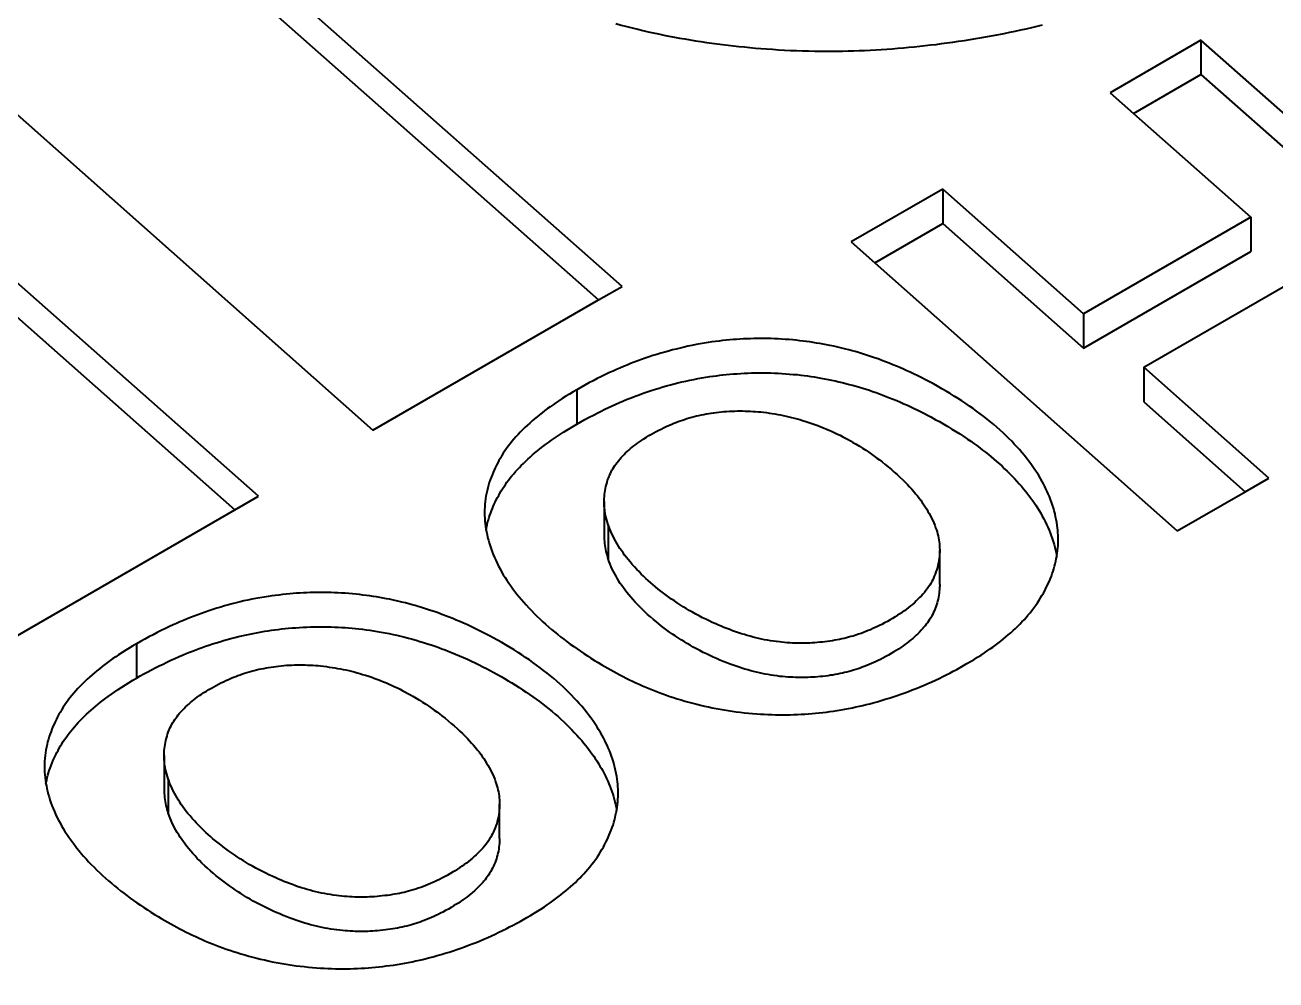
# Model space of a CAD drawing. Header units: millimetres. Extents: x 15 to 292, y 5 to 205.
# Drawn here: x 216.88 to 228.77, y 78.86 to 87.94 of the extents above; entities that cross this region are included whole.
import ezdxf

# ---------------------------------------------------------------- set-up
doc = ezdxf.new("R2010")
doc.units = ezdxf.units.MM
doc.layers.add('Geometries', color=7, linetype='Continuous')

msp = doc.modelspace()

# ---------------------------------------------------------------- linework, layer by layer
at = {"layer": 'Geometries', "linetype": 'Continuous', "lineweight": 40}
for p, q in [((222.554, 85.455), (214.099, 92.933)), ((214.099, 92.606), (222.33, 85.326)), ((211.969, 91.376), (220.185, 84.087)), ((219.096, 83.458), (210.641, 90.936)), ((210.641, 90.61), (218.873, 83.329)), ((228.056, 87.796), (227.192, 87.297)), ((231.161, 85.05), (228.056, 87.796)), ((228.056, 87.796), (228.056, 87.469)), ((227.416, 87.099), (228.056, 87.469)), ((228.056, 87.469), (230.937, 84.922)), ((227.192, 87.297), (227.416, 87.099)), ((227.416, 87.099), (228.53, 86.112)), ((225.602, 86.379), (224.732, 85.877)), ((226.939, 85.193), (225.602, 86.379)), ((225.602, 86.379), (225.602, 86.052)), ((228.53, 86.112), (226.939, 85.193)), ((228.53, 86.112), (228.53, 85.785)), ((224.955, 85.679), (225.602, 86.052)), ((225.602, 86.052), (226.939, 84.867)), ((224.732, 85.877), (224.955, 85.679)), ((226.939, 84.867), (228.53, 85.785)), ((224.955, 85.679), (227.831, 83.128)), ((227.512, 84.685), (229.102, 85.603)), ((222.33, 85.326), (222.554, 85.455)), ((220.185, 84.087), (222.33, 85.326)), ((226.939, 85.193), (226.939, 84.867)), ((227.512, 84.685), (227.512, 84.358)), ((228.7, 83.63), (227.512, 84.685)), ((222.122, 84.471), (222.122, 84.145)), ((227.512, 84.358), (228.477, 83.501)), ((228.477, 83.501), (228.7, 83.63)), ((227.831, 83.128), (228.477, 83.501)), ((218.873, 83.329), (219.096, 83.458)), ((222.383, 83.407), (222.383, 83.08)), ((211.481, 79.062), (218.873, 83.329)), ((222.422, 83.186), (222.422, 82.859)), ((225.573, 82.618), (225.573, 82.944)), ((217.938, 82.056), (217.938, 81.729)), ((218.199, 80.992), (218.199, 80.665)), ((218.238, 80.77), (218.238, 80.444)), ((221.389, 80.202), (221.389, 80.529))]:
    msp.add_line(p, q, dxfattribs=at)
at = {"layer": 'Geometries', "linetype": 'Continuous', "lineweight": 40, "flags": 128}
for points in [[(222.493, 87.954), (222.545, 87.94), (222.597, 87.926), (222.649, 87.913), (222.702, 87.9), (222.751, 87.888), (222.8, 87.877), (222.85, 87.866), (222.899, 87.856), (222.949, 87.846), (222.999, 87.836), (223.05, 87.826), (223.1, 87.817), (223.151, 87.808), (223.201, 87.8), (223.252, 87.792), (223.303, 87.784), (223.355, 87.776), (223.406, 87.769), (223.457, 87.762), (223.509, 87.755), (223.561, 87.749), (223.612, 87.743), (223.664, 87.737), (223.716, 87.732), (223.768, 87.727), (223.821, 87.722), (223.873, 87.718), (223.926, 87.714), (223.983, 87.71), (224.04, 87.706), (224.097, 87.703), (224.154, 87.7), (224.211, 87.698), (224.269, 87.696), (224.326, 87.694), (224.384, 87.693), (224.436, 87.693), (224.489, 87.692), (224.542, 87.692), (224.595, 87.693), (224.648, 87.693), (224.701, 87.694), (224.753, 87.696), (224.806, 87.698), (224.859, 87.7), (224.912, 87.702), (224.964, 87.705), (225.017, 87.708), (225.069, 87.712), (225.122, 87.715), (225.174, 87.72), (225.227, 87.724), (225.279, 87.729), (225.331, 87.734), (225.383, 87.739), (225.435, 87.745), (225.486, 87.751), (225.538, 87.757), (225.59, 87.764), (225.641, 87.77), (225.697, 87.778), (225.752, 87.786), (225.807, 87.795), (225.862, 87.803), (225.917, 87.812), (225.972, 87.821), (226.026, 87.831), (226.081, 87.841), (226.134, 87.851), (226.186, 87.861), (226.239, 87.872), (226.291, 87.883), (226.344, 87.894), (226.396, 87.906), (226.448, 87.917), (226.5, 87.929), (226.551, 87.942)], [(226.699, 83.049), (226.699, 83.065), (226.699, 83.089), (226.697, 83.112), (226.696, 83.135), (226.693, 83.158), (226.69, 83.181), (226.686, 83.209), (226.681, 83.237), (226.675, 83.264), (226.669, 83.292), (226.662, 83.32), (226.654, 83.347), (226.645, 83.374), (226.636, 83.402), (226.626, 83.429), (226.615, 83.456), (226.605, 83.48), (226.595, 83.504), (226.583, 83.528), (226.572, 83.552), (226.559, 83.575), (226.547, 83.599), (226.531, 83.627), (226.514, 83.656), (226.496, 83.684), (226.478, 83.711), (226.459, 83.739), (226.439, 83.767), (226.418, 83.794), (226.397, 83.821), (226.376, 83.848), (226.353, 83.875), (226.33, 83.902), (226.306, 83.928), (226.282, 83.955), (226.257, 83.981), (226.231, 84.007), (226.204, 84.034), (226.175, 84.061), (226.146, 84.087), (226.117, 84.114), (226.087, 84.14), (226.055, 84.166), (226.024, 84.192), (225.991, 84.217), (225.958, 84.242), (225.924, 84.267), (225.89, 84.292), (225.855, 84.316), (225.82, 84.341), (225.784, 84.365), (225.747, 84.388), (225.71, 84.412), (225.673, 84.435), (225.634, 84.458), (225.594, 84.481), (225.553, 84.504), (225.513, 84.527), (225.476, 84.546), (225.439, 84.566), (225.402, 84.585), (225.364, 84.604), (225.325, 84.622), (225.293, 84.638), (225.26, 84.653), (225.227, 84.667), (225.194, 84.682), (225.161, 84.696), (225.127, 84.71), (225.092, 84.724), (225.058, 84.737), (225.023, 84.751), (224.988, 84.764), (224.952, 84.776), (224.916, 84.788), (224.887, 84.798), (224.858, 84.807), (224.829, 84.816), (224.8, 84.825), (224.77, 84.834), (224.74, 84.842), (224.71, 84.85), (224.679, 84.858), (224.642, 84.867), (224.603, 84.876), (224.565, 84.885), (224.527, 84.893), (224.496, 84.899), (224.464, 84.905), (224.433, 84.911), (224.401, 84.916), (224.37, 84.921), (224.338, 84.926), (224.306, 84.93), (224.274, 84.935), (224.242, 84.938), (224.209, 84.942), (224.175, 84.945), (224.14, 84.948), (224.105, 84.951), (224.07, 84.953), (224.036, 84.955), (224.003, 84.957), (223.97, 84.958), (223.937, 84.958), (223.904, 84.959), (223.871, 84.959), (223.838, 84.959), (223.806, 84.958), (223.773, 84.957), (223.74, 84.956), (223.707, 84.955), (223.674, 84.953), (223.642, 84.951), (223.609, 84.948), (223.577, 84.946), (223.544, 84.943), (223.509, 84.939), (223.475, 84.935), (223.44, 84.931), (223.406, 84.926), (223.371, 84.921), (223.333, 84.915), (223.294, 84.908), (223.256, 84.901), (223.217, 84.893), (223.179, 84.885), (223.142, 84.877), (223.104, 84.868), (223.067, 84.859), (223.031, 84.85), (222.994, 84.84), (222.958, 84.83), (222.922, 84.82), (222.884, 84.808), (222.847, 84.796), (222.81, 84.784), (222.774, 84.772), (222.738, 84.759), (222.703, 84.746), (222.669, 84.733), (222.634, 84.72), (222.6, 84.706), (222.567, 84.692), (222.533, 84.678), (222.5, 84.664), (222.468, 84.649), (222.435, 84.634), (222.395, 84.616), (222.356, 84.596), (222.317, 84.577), (222.278, 84.557), (222.238, 84.536), (222.199, 84.515), (222.16, 84.493), (222.122, 84.471)], [(222.122, 84.145), (222.16, 84.167), (222.2, 84.189), (222.24, 84.21), (222.28, 84.231), (222.321, 84.252), (222.355, 84.269), (222.389, 84.286), (222.424, 84.302), (222.459, 84.319), (222.494, 84.335), (222.53, 84.35), (222.567, 84.366), (222.603, 84.381), (222.64, 84.396), (222.678, 84.41), (222.715, 84.424), (222.754, 84.438), (222.792, 84.451), (222.831, 84.464), (222.87, 84.477), (222.905, 84.488), (222.94, 84.498), (222.976, 84.509), (223.012, 84.518), (223.048, 84.528), (223.084, 84.537), (223.121, 84.546), (223.158, 84.554), (223.196, 84.562), (223.234, 84.57), (223.272, 84.577), (223.31, 84.584), (223.349, 84.591), (223.387, 84.597), (223.418, 84.601), (223.45, 84.605), (223.481, 84.609), (223.512, 84.613), (223.544, 84.616), (223.578, 84.619), (223.611, 84.622), (223.645, 84.624), (223.679, 84.627), (223.713, 84.628), (223.749, 84.63), (223.785, 84.631), (223.821, 84.632), (223.857, 84.632), (223.893, 84.632), (223.929, 84.632), (223.965, 84.631), (224.001, 84.63), (224.037, 84.628), (224.073, 84.626), (224.109, 84.624), (224.145, 84.621), (224.181, 84.618), (224.216, 84.615), (224.252, 84.611), (224.284, 84.607), (224.316, 84.603), (224.348, 84.598), (224.38, 84.593), (224.412, 84.588), (224.443, 84.583), (224.477, 84.576), (224.512, 84.57), (224.545, 84.563), (224.579, 84.555), (224.613, 84.548), (224.646, 84.54), (224.679, 84.532), (224.712, 84.523), (224.744, 84.514), (224.777, 84.505), (224.809, 84.496), (224.841, 84.486), (224.872, 84.476), (224.904, 84.466), (224.935, 84.455), (224.968, 84.444), (225, 84.432), (225.033, 84.42), (225.065, 84.408), (225.096, 84.396), (225.131, 84.382), (225.165, 84.368), (225.199, 84.353), (225.232, 84.339), (225.266, 84.324), (225.299, 84.308), (225.331, 84.293), (225.364, 84.277), (225.395, 84.261), (225.427, 84.245), (225.458, 84.229), (225.489, 84.213), (225.53, 84.19), (225.571, 84.168), (225.611, 84.145), (225.65, 84.122), (225.689, 84.098), (225.727, 84.075), (225.765, 84.051), (225.802, 84.026), (225.838, 84.002), (225.868, 83.981), (225.896, 83.961), (225.925, 83.94), (225.953, 83.919), (225.981, 83.898), (226.008, 83.877), (226.035, 83.856), (226.061, 83.834), (226.088, 83.812), (226.114, 83.789), (226.14, 83.766), (226.165, 83.743), (226.19, 83.72), (226.215, 83.697), (226.238, 83.673), (226.262, 83.649), (226.284, 83.626), (226.306, 83.602), (226.328, 83.577), (226.349, 83.553), (226.37, 83.529), (226.39, 83.504), (226.41, 83.479), (226.429, 83.453), (226.448, 83.427), (226.467, 83.401), (226.485, 83.374), (226.502, 83.348), (226.518, 83.322), (226.533, 83.296), (226.548, 83.269), (226.563, 83.243), (226.576, 83.217), (226.589, 83.19), (226.601, 83.163), (226.613, 83.136), (226.623, 83.11), (226.633, 83.083), (226.643, 83.055), (226.652, 83.028), (226.66, 83.001), (226.667, 82.974), (226.674, 82.946), (226.679, 82.922), (226.683, 82.898), (226.685, 82.886)], [(222.122, 84.471), (222.087, 84.451), (222.052, 84.43), (222.018, 84.409), (221.984, 84.387), (221.951, 84.366), (221.924, 84.347), (221.897, 84.329), (221.87, 84.31), (221.844, 84.292), (221.819, 84.273), (221.794, 84.253), (221.769, 84.234), (221.745, 84.214), (221.721, 84.195), (221.698, 84.175), (221.675, 84.154), (221.653, 84.134), (221.63, 84.112), (221.607, 84.09), (221.585, 84.068), (221.564, 84.045), (221.544, 84.023), (221.524, 84), (221.506, 83.978), (221.488, 83.956), (221.471, 83.934), (221.455, 83.912), (221.439, 83.89), (221.424, 83.867), (221.41, 83.845), (221.396, 83.822), (221.383, 83.799), (221.371, 83.776), (221.359, 83.753), (221.347, 83.73), (221.337, 83.707), (221.326, 83.683), (221.317, 83.66), (221.308, 83.636), (221.299, 83.613), (221.291, 83.589), (221.283, 83.563), (221.276, 83.537), (221.27, 83.511), (221.264, 83.485), (221.259, 83.459), (221.255, 83.433), (221.251, 83.407), (221.249, 83.381), (221.247, 83.354), (221.246, 83.328), (221.245, 83.302), (221.245, 83.301)], [(222.383, 83.407), (222.383, 83.419), (222.384, 83.437), (222.385, 83.455), (222.387, 83.475), (222.389, 83.494), (222.392, 83.513), (222.396, 83.532), (222.4, 83.552), (222.405, 83.571), (222.41, 83.59), (222.416, 83.61), (222.423, 83.629), (222.429, 83.645), (222.435, 83.66), (222.442, 83.675), (222.449, 83.69), (222.457, 83.705), (222.466, 83.72), (222.475, 83.735), (222.485, 83.75), (222.495, 83.765), (222.506, 83.779), (222.518, 83.795), (222.531, 83.81), (222.544, 83.826), (222.558, 83.841), (222.573, 83.856), (222.587, 83.87), (222.602, 83.884), (222.617, 83.898), (222.633, 83.912), (222.649, 83.925), (222.666, 83.938), (222.683, 83.951), (222.701, 83.964), (222.719, 83.977), (222.737, 83.99), (222.76, 84.005), (222.784, 84.02), (222.809, 84.035), (222.834, 84.05), (222.856, 84.062), (222.878, 84.074), (222.901, 84.086), (222.924, 84.098), (222.947, 84.11), (222.971, 84.121), (222.995, 84.132), (223.019, 84.142), (223.044, 84.153), (223.064, 84.161), (223.085, 84.168), (223.105, 84.176), (223.126, 84.183), (223.147, 84.19), (223.17, 84.197), (223.192, 84.204), (223.215, 84.21), (223.238, 84.216), (223.261, 84.222), (223.284, 84.227), (223.307, 84.232), (223.33, 84.237), (223.353, 84.241), (223.377, 84.245), (223.401, 84.249), (223.424, 84.252), (223.448, 84.255), (223.472, 84.258), (223.496, 84.261), (223.522, 84.263), (223.547, 84.265), (223.573, 84.267), (223.598, 84.268), (223.624, 84.269), (223.649, 84.27), (223.673, 84.27), (223.698, 84.27), (223.723, 84.269), (223.747, 84.269), (223.772, 84.268), (223.797, 84.266), (223.822, 84.264), (223.846, 84.262), (223.871, 84.26), (223.898, 84.257), (223.926, 84.254), (223.953, 84.25), (223.98, 84.246), (224.006, 84.242), (224.033, 84.237), (224.059, 84.232), (224.086, 84.227), (224.112, 84.221), (224.138, 84.215), (224.164, 84.209), (224.191, 84.202), (224.217, 84.195), (224.244, 84.188), (224.269, 84.18), (224.299, 84.171), (224.328, 84.161), (224.357, 84.151), (224.385, 84.141), (224.414, 84.131), (224.441, 84.12), (224.469, 84.109), (224.496, 84.098), (224.523, 84.086), (224.549, 84.075), (224.575, 84.062), (224.601, 84.05), (224.627, 84.038), (224.652, 84.025), (224.676, 84.012), (224.701, 83.999), (224.725, 83.985), (224.748, 83.971), (224.78, 83.953), (224.81, 83.934), (224.84, 83.915), (224.87, 83.896), (224.899, 83.877), (224.925, 83.859), (224.95, 83.841), (224.976, 83.822), (225, 83.804), (225.025, 83.785), (225.055, 83.762), (225.084, 83.738), (225.113, 83.714), (225.141, 83.689), (225.168, 83.665), (225.195, 83.64), (225.221, 83.615), (225.246, 83.59), (225.267, 83.569), (225.287, 83.547), (225.307, 83.526), (225.326, 83.504), (225.344, 83.482), (225.361, 83.462), (225.377, 83.441), (225.392, 83.42), (225.407, 83.399), (225.422, 83.378), (225.435, 83.357), (225.449, 83.336), (225.461, 83.314), (225.473, 83.293), (225.485, 83.271), (225.496, 83.249), (225.507, 83.227), (225.516, 83.204), (225.526, 83.182), (225.534, 83.159)], [(221.26, 83.137), (221.264, 83.157), (221.269, 83.182), (221.275, 83.208), (221.282, 83.233), (221.29, 83.259), (221.297, 83.279), (221.304, 83.3), (221.312, 83.321), (221.32, 83.341), (221.329, 83.362), (221.338, 83.383), (221.347, 83.403), (221.357, 83.424), (221.368, 83.445), (221.38, 83.466), (221.392, 83.487), (221.404, 83.509), (221.417, 83.53), (221.431, 83.55), (221.445, 83.571), (221.459, 83.592), (221.474, 83.612), (221.49, 83.633), (221.506, 83.653), (221.523, 83.673), (221.54, 83.693), (221.558, 83.713), (221.577, 83.732), (221.595, 83.752), (221.615, 83.771), (221.634, 83.79), (221.656, 83.811), (221.678, 83.831), (221.701, 83.851), (221.724, 83.871), (221.748, 83.891), (221.772, 83.91), (221.799, 83.931), (221.826, 83.951), (221.853, 83.971), (221.881, 83.991), (221.91, 84.011), (221.938, 84.031), (221.968, 84.05), (221.997, 84.069), (222.028, 84.088), (222.059, 84.107), (222.09, 84.126), (222.122, 84.145)], [(222.422, 83.186), (222.414, 83.208), (222.408, 83.23), (222.402, 83.253), (222.397, 83.275), (222.393, 83.293), (222.39, 83.311), (222.388, 83.329), (222.386, 83.347), (222.384, 83.365), (222.384, 83.383), (222.383, 83.401), (222.383, 83.407)], [(221.245, 83.301), (221.246, 83.276), (221.247, 83.25), (221.249, 83.223), (221.251, 83.197), (221.255, 83.171), (221.259, 83.145), (221.26, 83.137)], [(221.26, 83.137), (221.263, 83.119), (221.269, 83.093), (221.275, 83.067), (221.282, 83.041), (221.289, 83.014), (221.298, 82.986), (221.307, 82.959), (221.317, 82.931), (221.328, 82.904), (221.34, 82.876), (221.352, 82.849), (221.365, 82.821), (221.379, 82.794), (221.393, 82.767), (221.408, 82.739), (221.424, 82.712), (221.441, 82.685), (221.458, 82.659), (221.476, 82.632), (221.494, 82.606), (221.514, 82.579), (221.533, 82.553), (221.554, 82.527), (221.575, 82.501), (221.596, 82.476), (221.618, 82.45), (221.641, 82.425), (221.666, 82.398), (221.691, 82.371), (221.717, 82.344), (221.744, 82.318), (221.771, 82.292), (221.799, 82.265), (221.826, 82.241), (221.854, 82.217), (221.882, 82.192), (221.911, 82.168), (221.94, 82.145), (221.969, 82.121), (222, 82.098), (222.03, 82.074), (222.061, 82.051), (222.093, 82.029), (222.125, 82.006), (222.157, 81.984), (222.19, 81.962), (222.224, 81.94), (222.257, 81.918), (222.292, 81.897), (222.326, 81.876), (222.361, 81.855), (222.389, 81.838), (222.417, 81.822), (222.446, 81.806), (222.475, 81.79), (222.504, 81.774), (222.533, 81.759), (222.563, 81.743), (222.593, 81.728), (222.623, 81.713), (222.653, 81.699), (222.684, 81.684), (222.715, 81.67), (222.746, 81.656), (222.778, 81.643), (222.81, 81.629), (222.842, 81.616), (222.874, 81.603), (222.907, 81.591), (222.941, 81.578), (222.974, 81.566), (223.008, 81.555), (223.042, 81.543), (223.077, 81.532), (223.114, 81.521), (223.151, 81.51), (223.188, 81.5), (223.226, 81.489), (223.264, 81.48), (223.3, 81.471), (223.337, 81.463), (223.374, 81.454), (223.411, 81.447), (223.449, 81.439), (223.486, 81.432), (223.524, 81.426), (223.562, 81.42), (223.6, 81.414), (223.639, 81.409), (223.677, 81.404), (223.716, 81.399), (223.755, 81.395), (223.794, 81.391), (223.833, 81.388), (223.869, 81.386), (223.904, 81.384), (223.94, 81.382), (223.976, 81.381), (224.012, 81.38), (224.047, 81.379), (224.082, 81.379), (224.117, 81.379), (224.152, 81.38), (224.186, 81.381), (224.221, 81.382), (224.255, 81.384), (224.29, 81.386), (224.324, 81.388), (224.359, 81.391), (224.393, 81.394), (224.427, 81.397), (224.461, 81.401), (224.495, 81.405), (224.529, 81.41), (224.563, 81.415), (224.599, 81.42), (224.635, 81.426), (224.671, 81.433), (224.707, 81.439), (224.743, 81.447), (224.776, 81.454), (224.809, 81.461), (224.842, 81.469), (224.875, 81.477), (224.908, 81.485), (224.94, 81.494), (224.979, 81.504), (225.017, 81.515), (225.055, 81.527), (225.093, 81.539), (225.13, 81.551), (225.167, 81.563), (225.203, 81.576), (225.24, 81.589), (225.276, 81.602), (225.311, 81.616), (225.349, 81.631), (225.387, 81.646), (225.424, 81.662), (225.46, 81.677), (225.497, 81.694), (225.532, 81.71), (225.566, 81.726), (225.601, 81.743), (225.635, 81.759), (225.668, 81.777), (225.702, 81.794), (225.734, 81.811), (225.767, 81.829), (225.799, 81.847), (225.831, 81.866)], [(225.573, 82.944), (225.573, 82.928), (225.572, 82.908), (225.57, 82.888), (225.568, 82.868), (225.565, 82.846), (225.561, 82.825), (225.556, 82.803), (225.551, 82.782), (225.544, 82.761), (225.537, 82.739), (225.53, 82.718), (225.521, 82.697), (225.514, 82.68), (225.506, 82.663), (225.497, 82.647), (225.488, 82.63), (225.478, 82.614), (225.466, 82.596), (225.454, 82.579), (225.441, 82.561), (225.427, 82.544), (225.413, 82.527), (225.398, 82.511), (225.382, 82.494), (225.366, 82.478), (225.349, 82.462), (225.332, 82.446), (225.314, 82.43), (225.295, 82.415), (225.276, 82.4), (225.257, 82.385), (225.237, 82.37), (225.216, 82.356), (225.195, 82.341), (225.172, 82.326), (225.149, 82.311), (225.125, 82.297), (225.101, 82.283), (225.075, 82.268), (225.048, 82.253), (225.021, 82.239), (225.001, 82.229), (224.98, 82.219), (224.959, 82.209), (224.938, 82.199), (224.916, 82.189), (224.894, 82.18), (224.871, 82.171), (224.849, 82.162), (224.825, 82.153), (224.8, 82.145), (224.775, 82.137), (224.75, 82.129), (224.729, 82.123), (224.707, 82.117), (224.686, 82.111), (224.664, 82.106), (224.642, 82.101), (224.62, 82.096), (224.598, 82.092), (224.575, 82.088), (224.552, 82.084), (224.529, 82.081), (224.505, 82.077), (224.481, 82.074), (224.457, 82.071), (224.432, 82.069), (224.408, 82.066), (224.384, 82.065), (224.361, 82.063), (224.337, 82.062), (224.314, 82.061), (224.29, 82.061), (224.266, 82.06), (224.243, 82.06), (224.219, 82.061), (224.196, 82.061), (224.172, 82.062), (224.147, 82.064), (224.123, 82.065), (224.098, 82.068), (224.073, 82.07), (224.049, 82.073), (224.02, 82.076), (223.992, 82.08), (223.964, 82.084), (223.936, 82.089), (223.908, 82.094), (223.88, 82.1), (223.853, 82.106), (223.826, 82.112), (223.798, 82.119), (223.77, 82.126), (223.743, 82.134), (223.716, 82.142), (223.687, 82.151), (223.659, 82.16), (223.631, 82.169), (223.603, 82.179), (223.576, 82.19), (223.549, 82.2), (223.522, 82.211), (223.496, 82.221), (223.469, 82.232), (223.443, 82.244), (223.411, 82.258), (223.38, 82.273), (223.349, 82.288), (223.318, 82.303), (223.286, 82.32), (223.254, 82.337), (223.223, 82.355), (223.192, 82.373), (223.163, 82.39), (223.134, 82.407), (223.106, 82.425), (223.078, 82.443), (223.051, 82.462), (223.024, 82.48), (222.997, 82.499), (222.971, 82.518), (222.946, 82.537), (222.92, 82.557), (222.896, 82.576), (222.872, 82.596), (222.848, 82.616), (222.825, 82.636), (222.802, 82.656), (222.78, 82.677), (222.758, 82.697), (222.736, 82.718), (222.714, 82.741), (222.692, 82.763), (222.67, 82.786), (222.65, 82.809), (222.629, 82.833), (222.61, 82.856), (222.594, 82.877), (222.577, 82.898), (222.562, 82.919), (222.547, 82.941), (222.533, 82.962), (222.519, 82.984), (222.506, 83.005), (222.493, 83.027), (222.481, 83.049), (222.47, 83.071), (222.459, 83.094), (222.449, 83.117), (222.439, 83.14), (222.43, 83.163), (222.422, 83.186)], [(225.534, 83.159), (225.541, 83.14), (225.547, 83.121), (225.552, 83.102), (225.557, 83.083), (225.561, 83.064), (225.564, 83.045), (225.567, 83.025), (225.57, 83.006), (225.571, 82.987), (225.572, 82.968), (225.573, 82.948), (225.573, 82.944)], [(222.383, 83.08), (222.383, 83.065), (222.384, 83.047), (222.385, 83.028), (222.387, 83.008), (222.39, 82.989), (222.393, 82.97), (222.396, 82.951), (222.4, 82.933), (222.405, 82.914), (222.41, 82.896), (222.416, 82.877), (222.422, 82.859)], [(226.685, 82.886), (226.686, 82.888), (226.69, 82.914), (226.693, 82.939), (226.696, 82.965), (226.698, 82.991), (226.699, 83.016), (226.699, 83.042), (226.699, 83.049)], [(225.573, 82.618), (225.573, 82.607), (225.572, 82.589), (225.571, 82.572), (225.569, 82.553), (225.567, 82.535), (225.564, 82.516), (225.561, 82.497), (225.557, 82.479), (225.552, 82.461), (225.547, 82.443), (225.542, 82.425), (225.536, 82.408), (225.529, 82.39), (225.522, 82.372), (225.514, 82.355), (225.506, 82.337), (225.497, 82.32), (225.487, 82.303), (225.477, 82.286), (225.466, 82.269), (225.456, 82.255), (225.445, 82.241), (225.435, 82.227), (225.423, 82.213), (225.411, 82.199), (225.397, 82.183), (225.382, 82.167), (225.366, 82.151), (225.35, 82.136), (225.333, 82.121), (225.316, 82.106), (225.298, 82.091), (225.28, 82.076), (225.261, 82.062), (225.242, 82.047), (225.222, 82.033), (225.202, 82.019), (225.18, 82.005), (225.158, 81.991), (225.135, 81.977), (225.112, 81.963), (225.086, 81.948), (225.059, 81.933), (225.032, 81.918), (225.011, 81.907), (224.989, 81.897), (224.968, 81.886), (224.946, 81.876), (224.924, 81.866), (224.902, 81.857), (224.879, 81.847), (224.856, 81.838), (224.836, 81.831), (224.816, 81.824), (224.796, 81.817), (224.775, 81.81), (224.754, 81.804), (224.733, 81.797), (224.712, 81.792), (224.691, 81.786), (224.669, 81.781), (224.647, 81.776), (224.625, 81.771), (224.603, 81.766), (224.58, 81.762), (224.557, 81.758), (224.535, 81.755), (224.511, 81.751), (224.486, 81.748), (224.462, 81.745), (224.437, 81.743), (224.413, 81.74), (224.39, 81.738), (224.366, 81.737), (224.343, 81.736), (224.319, 81.735), (224.295, 81.734), (224.272, 81.734), (224.248, 81.734), (224.225, 81.734), (224.201, 81.735), (224.177, 81.736), (224.153, 81.737), (224.128, 81.738), (224.103, 81.74), (224.079, 81.743), (224.054, 81.745), (224.026, 81.749), (223.997, 81.753), (223.969, 81.757), (223.941, 81.762), (223.913, 81.767), (223.886, 81.772), (223.858, 81.778), (223.831, 81.784), (223.803, 81.791), (223.776, 81.798), (223.748, 81.806), (223.721, 81.814), (223.693, 81.822), (223.665, 81.831), (223.637, 81.841), (223.609, 81.851), (223.582, 81.861), (223.548, 81.874), (223.515, 81.887), (223.482, 81.9), (223.45, 81.914), (223.418, 81.928), (223.387, 81.943), (223.356, 81.958), (223.325, 81.973), (223.293, 81.99), (223.262, 82.007), (223.23, 82.024), (223.2, 82.041), (223.171, 82.059), (223.142, 82.076), (223.114, 82.094), (223.086, 82.112), (223.058, 82.13), (223.031, 82.148), (223.005, 82.167), (222.979, 82.186), (222.953, 82.205), (222.928, 82.224), (222.903, 82.244), (222.879, 82.263), (222.851, 82.287), (222.823, 82.311), (222.796, 82.335), (222.769, 82.36), (222.743, 82.385), (222.721, 82.407), (222.699, 82.43), (222.677, 82.452), (222.656, 82.475), (222.636, 82.498), (222.616, 82.522), (222.599, 82.543), (222.583, 82.565), (222.567, 82.586), (222.551, 82.608), (222.536, 82.63), (222.522, 82.652), (222.509, 82.674), (222.496, 82.697), (222.483, 82.719), (222.471, 82.742), (222.46, 82.765), (222.449, 82.788), (222.439, 82.812), (222.43, 82.836), (222.422, 82.859)], [(225.831, 81.866), (225.866, 81.886), (225.9, 81.906), (225.933, 81.927), (225.966, 81.948), (225.998, 81.969), (226.025, 81.987), (226.052, 82.006), (226.078, 82.024), (226.104, 82.043), (226.129, 82.062), (226.154, 82.081), (226.178, 82.101), (226.202, 82.12), (226.225, 82.14), (226.248, 82.16), (226.271, 82.18), (226.292, 82.2), (226.314, 82.221), (226.335, 82.242), (226.355, 82.263), (226.375, 82.284), (226.394, 82.305), (226.412, 82.326), (226.432, 82.35), (226.45, 82.373), (226.468, 82.397), (226.486, 82.421), (226.502, 82.445), (226.518, 82.469), (226.532, 82.491), (226.545, 82.514), (226.558, 82.537), (226.571, 82.56), (226.583, 82.583), (226.594, 82.606), (226.605, 82.629), (226.615, 82.652), (226.625, 82.675), (226.634, 82.699), (226.642, 82.722), (226.65, 82.746), (226.658, 82.769), (226.664, 82.793), (226.671, 82.817), (226.676, 82.84), (226.681, 82.864), (226.685, 82.886)], [(222.516, 80.634), (222.516, 80.65), (222.515, 80.673), (222.514, 80.696), (222.512, 80.72), (222.509, 80.743), (222.507, 80.766), (222.502, 80.794), (222.497, 80.821), (222.492, 80.849), (222.485, 80.877), (222.478, 80.904), (222.47, 80.932), (222.462, 80.959), (222.452, 80.986), (222.442, 81.014), (222.432, 81.041), (222.422, 81.065), (222.411, 81.089), (222.4, 81.112), (222.388, 81.136), (222.376, 81.16), (222.363, 81.184), (222.347, 81.212), (222.33, 81.24), (222.312, 81.268), (222.294, 81.296), (222.275, 81.324), (222.255, 81.351), (222.235, 81.379), (222.214, 81.406), (222.192, 81.433), (222.169, 81.46), (222.146, 81.486), (222.123, 81.513), (222.098, 81.539), (222.073, 81.565), (222.048, 81.591), (222.02, 81.618), (221.992, 81.645), (221.963, 81.672), (221.933, 81.698), (221.903, 81.724), (221.872, 81.75), (221.84, 81.776), (221.807, 81.802), (221.774, 81.827), (221.741, 81.852), (221.706, 81.877), (221.672, 81.901), (221.636, 81.925), (221.6, 81.949), (221.564, 81.973), (221.527, 81.996), (221.489, 82.019), (221.45, 82.043), (221.41, 82.066), (221.37, 82.089), (221.329, 82.111), (221.292, 82.131), (221.255, 82.15), (221.218, 82.17), (221.18, 82.188), (221.142, 82.207), (221.109, 82.222), (221.077, 82.237), (221.044, 82.252), (221.01, 82.266), (220.977, 82.281), (220.943, 82.295), (220.909, 82.309), (220.874, 82.322), (220.839, 82.335), (220.804, 82.348), (220.768, 82.361), (220.732, 82.373), (220.704, 82.382), (220.675, 82.392), (220.645, 82.401), (220.616, 82.41), (220.586, 82.418), (220.556, 82.427), (220.526, 82.435), (220.495, 82.443), (220.458, 82.452), (220.42, 82.461), (220.381, 82.47), (220.343, 82.478), (220.312, 82.484), (220.281, 82.49), (220.249, 82.495), (220.218, 82.501), (220.186, 82.506), (220.154, 82.511), (220.122, 82.515), (220.09, 82.519), (220.058, 82.523), (220.026, 82.526), (219.991, 82.53), (219.956, 82.533), (219.922, 82.535), (219.887, 82.538), (219.852, 82.54), (219.819, 82.541), (219.786, 82.542), (219.753, 82.543), (219.72, 82.543), (219.688, 82.544), (219.655, 82.543), (219.622, 82.543), (219.589, 82.542), (219.556, 82.541), (219.523, 82.539), (219.491, 82.537), (219.458, 82.535), (219.425, 82.533), (219.393, 82.53), (219.36, 82.527), (219.326, 82.523), (219.291, 82.519), (219.256, 82.515), (219.222, 82.51), (219.188, 82.505), (219.149, 82.499), (219.11, 82.492), (219.072, 82.485), (219.034, 82.478), (218.996, 82.47), (218.958, 82.462), (218.921, 82.453), (218.884, 82.444), (218.847, 82.434), (218.81, 82.425), (218.774, 82.415), (218.738, 82.404), (218.7, 82.393), (218.663, 82.381), (218.626, 82.369), (218.59, 82.356), (218.555, 82.344), (218.52, 82.331), (218.485, 82.318), (218.451, 82.304), (218.417, 82.291), (218.383, 82.277), (218.35, 82.263), (218.317, 82.248), (218.284, 82.234), (218.252, 82.219), (218.211, 82.2), (218.172, 82.181), (218.133, 82.161), (218.094, 82.141), (218.054, 82.12), (218.015, 82.099), (217.976, 82.078), (217.938, 82.056)], [(217.938, 81.729), (217.973, 81.749), (218.008, 81.768), (218.043, 81.788), (218.079, 81.807), (218.115, 81.826), (218.152, 81.844), (218.189, 81.862), (218.226, 81.88), (218.264, 81.898), (218.302, 81.915), (218.341, 81.933), (218.38, 81.949), (218.41, 81.962), (218.44, 81.974), (218.47, 81.985), (218.5, 81.997), (218.531, 82.009), (218.562, 82.02), (218.593, 82.031), (218.625, 82.042), (218.659, 82.053), (218.694, 82.064), (218.728, 82.075), (218.763, 82.085), (218.799, 82.095), (218.835, 82.105), (218.871, 82.114), (218.907, 82.123), (218.938, 82.13), (218.968, 82.137), (218.999, 82.144), (219.03, 82.151), (219.062, 82.157), (219.093, 82.163), (219.125, 82.168), (219.157, 82.174), (219.188, 82.179), (219.22, 82.183), (219.253, 82.188), (219.285, 82.192), (219.317, 82.196), (219.35, 82.199), (219.382, 82.203), (219.417, 82.206), (219.452, 82.208), (219.487, 82.211), (219.522, 82.213), (219.557, 82.214), (219.59, 82.215), (219.623, 82.216), (219.657, 82.217), (219.69, 82.217), (219.723, 82.217), (219.756, 82.216), (219.789, 82.216), (219.822, 82.214), (219.855, 82.213), (219.888, 82.211), (219.921, 82.209), (219.953, 82.206), (219.986, 82.204), (220.019, 82.201), (220.051, 82.197), (220.086, 82.193), (220.121, 82.189), (220.156, 82.184), (220.19, 82.179), (220.225, 82.173), (220.263, 82.166), (220.301, 82.159), (220.339, 82.152), (220.376, 82.144), (220.413, 82.136), (220.45, 82.127), (220.487, 82.118), (220.523, 82.109), (220.56, 82.099), (220.595, 82.089), (220.631, 82.078), (220.666, 82.068), (220.703, 82.056), (220.739, 82.044), (220.775, 82.032), (220.811, 82.019), (220.841, 82.008), (220.871, 81.996), (220.901, 81.985), (220.93, 81.973), (220.969, 81.957), (221.007, 81.941), (221.045, 81.925), (221.083, 81.908), (221.12, 81.89), (221.157, 81.873), (221.193, 81.855), (221.229, 81.837), (221.265, 81.819), (221.3, 81.8), (221.334, 81.782), (221.369, 81.763), (221.403, 81.743), (221.436, 81.724), (221.47, 81.704), (221.505, 81.683), (221.539, 81.661), (221.574, 81.64), (221.607, 81.618), (221.641, 81.595), (221.674, 81.573), (221.706, 81.55), (221.737, 81.528), (221.768, 81.505), (221.799, 81.481), (221.829, 81.458), (221.859, 81.434), (221.888, 81.41), (221.916, 81.386), (221.944, 81.362), (221.971, 81.337), (221.998, 81.313), (222.024, 81.288), (222.05, 81.263), (222.075, 81.237), (222.099, 81.212), (222.123, 81.186), (222.146, 81.16), (222.169, 81.134), (222.186, 81.113), (222.204, 81.092), (222.22, 81.071), (222.237, 81.049), (222.253, 81.028), (222.268, 81.006), (222.284, 80.985), (222.298, 80.963), (222.314, 80.94), (222.328, 80.916), (222.343, 80.892), (222.356, 80.869), (222.37, 80.845), (222.382, 80.821), (222.394, 80.797), (222.406, 80.773), (222.417, 80.749), (222.427, 80.724), (222.437, 80.7), (222.447, 80.676), (222.455, 80.651), (222.464, 80.626), (222.471, 80.602), (222.478, 80.577), (222.485, 80.552), (222.491, 80.528), (222.496, 80.501), (222.501, 80.475), (222.502, 80.471)], [(217.938, 82.056), (217.903, 82.035), (217.868, 82.014), (217.834, 81.993), (217.8, 81.972), (217.767, 81.95), (217.74, 81.932), (217.713, 81.914), (217.687, 81.895), (217.661, 81.876), (217.635, 81.857), (217.61, 81.838), (217.585, 81.818), (217.561, 81.799), (217.537, 81.779), (217.514, 81.759), (217.491, 81.739), (217.469, 81.719), (217.446, 81.697), (217.423, 81.675), (217.402, 81.652), (217.38, 81.63), (217.36, 81.607), (217.34, 81.584), (217.322, 81.563), (217.304, 81.541), (217.287, 81.519), (217.271, 81.497), (217.256, 81.474), (217.241, 81.452), (217.226, 81.429), (217.213, 81.406), (217.199, 81.384), (217.187, 81.361), (217.175, 81.338), (217.164, 81.314), (217.153, 81.291), (217.143, 81.268), (217.133, 81.244), (217.124, 81.221), (217.115, 81.197), (217.107, 81.174), (217.1, 81.148), (217.092, 81.122), (217.086, 81.096), (217.08, 81.07), (217.075, 81.044), (217.071, 81.017), (217.068, 80.991), (217.065, 80.965), (217.063, 80.939), (217.062, 80.913), (217.062, 80.887), (217.062, 80.886)], [(218.199, 80.992), (218.199, 81.004), (218.2, 81.022), (218.201, 81.04), (218.203, 81.059), (218.205, 81.078), (218.208, 81.098), (218.212, 81.117), (218.216, 81.136), (218.221, 81.156), (218.227, 81.175), (218.233, 81.194), (218.239, 81.214), (218.245, 81.229), (218.251, 81.244), (218.258, 81.26), (218.266, 81.275), (218.274, 81.29), (218.282, 81.305), (218.291, 81.32), (218.301, 81.335), (218.311, 81.349), (218.322, 81.364), (218.334, 81.379), (218.347, 81.395), (218.36, 81.41), (218.374, 81.425), (218.389, 81.44), (218.403, 81.455), (218.418, 81.469), (218.433, 81.482), (218.449, 81.496), (218.466, 81.509), (218.482, 81.523), (218.499, 81.536), (218.517, 81.549), (218.535, 81.562), (218.553, 81.574), (218.577, 81.59), (218.601, 81.605), (218.625, 81.62), (218.65, 81.634), (218.672, 81.647), (218.694, 81.659), (218.717, 81.671), (218.74, 81.683), (218.764, 81.694), (218.787, 81.705), (218.811, 81.716), (218.836, 81.727), (218.86, 81.737), (218.881, 81.745), (218.901, 81.753), (218.922, 81.76), (218.943, 81.768), (218.964, 81.775), (218.986, 81.782), (219.008, 81.788), (219.031, 81.795), (219.054, 81.801), (219.077, 81.806), (219.1, 81.812), (219.123, 81.817), (219.146, 81.821), (219.17, 81.825), (219.193, 81.83), (219.217, 81.833), (219.241, 81.837), (219.264, 81.84), (219.288, 81.843), (219.313, 81.845), (219.338, 81.848), (219.363, 81.85), (219.389, 81.851), (219.415, 81.853), (219.44, 81.854), (219.465, 81.854), (219.49, 81.854), (219.514, 81.854), (219.539, 81.854), (219.563, 81.853), (219.588, 81.852), (219.613, 81.851), (219.638, 81.849), (219.663, 81.847), (219.687, 81.844), (219.715, 81.841), (219.742, 81.838), (219.769, 81.834), (219.796, 81.83), (219.823, 81.826), (219.849, 81.821), (219.876, 81.817), (219.902, 81.811), (219.928, 81.806), (219.954, 81.8), (219.981, 81.793), (220.007, 81.787), (220.034, 81.78), (220.06, 81.772), (220.086, 81.764), (220.115, 81.755), (220.144, 81.746), (220.173, 81.736), (220.202, 81.726), (220.23, 81.715), (220.258, 81.705), (220.285, 81.694), (220.312, 81.682), (220.339, 81.671), (220.366, 81.659), (220.392, 81.647), (220.418, 81.635), (220.443, 81.622), (220.468, 81.609), (220.493, 81.596), (220.517, 81.583), (220.541, 81.57), (220.565, 81.556), (220.596, 81.538), (220.626, 81.519), (220.656, 81.5), (220.686, 81.481), (220.715, 81.461), (220.741, 81.443), (220.767, 81.425), (220.792, 81.407), (220.817, 81.388), (220.841, 81.37), (220.871, 81.346), (220.9, 81.322), (220.929, 81.298), (220.957, 81.274), (220.984, 81.249), (221.011, 81.225), (221.037, 81.2), (221.063, 81.174), (221.083, 81.153), (221.103, 81.132), (221.123, 81.11), (221.142, 81.089), (221.16, 81.067), (221.177, 81.046), (221.193, 81.026), (221.209, 81.005), (221.223, 80.984), (221.238, 80.963), (221.252, 80.942), (221.265, 80.92), (221.278, 80.899), (221.29, 80.877), (221.301, 80.856), (221.312, 80.834), (221.323, 80.811), (221.333, 80.789), (221.342, 80.766), (221.35, 80.743)], [(217.076, 80.722), (217.079, 80.735), (217.083, 80.758), (217.089, 80.781), (217.095, 80.804), (217.101, 80.827), (217.108, 80.85), (217.116, 80.873), (217.125, 80.898), (217.135, 80.924), (217.146, 80.949), (217.157, 80.974), (217.169, 80.999), (217.18, 81.02), (217.191, 81.041), (217.202, 81.062), (217.214, 81.083), (217.227, 81.103), (217.239, 81.124), (217.253, 81.144), (217.267, 81.164), (217.281, 81.184), (217.296, 81.204), (217.312, 81.224), (217.328, 81.244), (217.346, 81.265), (217.364, 81.285), (217.383, 81.306), (217.402, 81.326), (217.422, 81.347), (217.442, 81.367), (217.463, 81.386), (217.484, 81.406), (217.506, 81.425), (217.527, 81.444), (217.55, 81.463), (217.573, 81.482), (217.596, 81.5), (217.62, 81.519), (217.644, 81.537), (217.668, 81.555), (217.699, 81.577), (217.731, 81.599), (217.763, 81.621), (217.796, 81.642), (217.831, 81.665), (217.866, 81.686), (217.902, 81.708), (217.938, 81.729)], [(218.238, 80.77), (218.231, 80.793), (218.224, 80.815), (218.218, 80.837), (218.213, 80.86), (218.21, 80.878), (218.207, 80.895), (218.204, 80.914), (218.202, 80.932), (218.201, 80.95), (218.2, 80.968), (218.199, 80.986), (218.199, 80.992)], [(217.062, 80.886), (217.062, 80.86), (217.063, 80.834), (217.065, 80.808), (217.067, 80.782), (217.071, 80.756), (217.075, 80.73), (217.076, 80.722)], [(221.389, 80.529), (221.389, 80.512), (221.388, 80.492), (221.386, 80.472), (221.384, 80.453), (221.381, 80.431), (221.377, 80.409), (221.372, 80.388), (221.367, 80.366), (221.361, 80.345), (221.354, 80.324), (221.346, 80.303), (221.338, 80.281), (221.33, 80.265), (221.322, 80.248), (221.313, 80.231), (221.304, 80.215), (221.294, 80.198), (221.283, 80.181), (221.27, 80.163), (221.257, 80.146), (221.244, 80.129), (221.229, 80.112), (221.214, 80.095), (221.199, 80.079), (221.182, 80.062), (221.166, 80.046), (221.148, 80.031), (221.13, 80.015), (221.112, 80), (221.093, 79.984), (221.073, 79.969), (221.053, 79.955), (221.032, 79.94), (221.011, 79.926), (220.989, 79.911), (220.965, 79.896), (220.941, 79.881), (220.917, 79.867), (220.891, 79.852), (220.865, 79.838), (220.838, 79.824), (220.817, 79.813), (220.796, 79.803), (220.775, 79.793), (220.754, 79.783), (220.732, 79.774), (220.71, 79.765), (220.688, 79.756), (220.665, 79.747), (220.641, 79.738), (220.616, 79.729), (220.591, 79.721), (220.566, 79.713), (220.545, 79.707), (220.524, 79.701), (220.502, 79.696), (220.48, 79.69), (220.458, 79.686), (220.436, 79.681), (220.414, 79.677), (220.391, 79.672), (220.369, 79.669), (220.346, 79.665), (220.322, 79.662), (220.297, 79.659), (220.273, 79.656), (220.248, 79.653), (220.224, 79.651), (220.2, 79.649), (220.177, 79.648), (220.153, 79.647), (220.13, 79.646), (220.106, 79.645), (220.083, 79.645), (220.059, 79.645), (220.035, 79.645), (220.012, 79.646), (219.988, 79.647), (219.964, 79.648), (219.939, 79.65), (219.914, 79.652), (219.89, 79.654), (219.865, 79.657), (219.837, 79.661), (219.808, 79.665), (219.78, 79.669), (219.752, 79.674), (219.724, 79.679), (219.697, 79.684), (219.669, 79.69), (219.642, 79.697), (219.614, 79.703), (219.587, 79.711), (219.559, 79.718), (219.532, 79.726), (219.504, 79.735), (219.475, 79.744), (219.447, 79.754), (219.42, 79.764), (219.392, 79.774), (219.365, 79.784), (219.338, 79.795), (219.312, 79.806), (219.286, 79.817), (219.26, 79.828), (219.228, 79.843), (219.196, 79.857), (219.165, 79.873), (219.134, 79.888), (219.102, 79.905), (219.07, 79.922), (219.039, 79.939), (219.008, 79.957), (218.979, 79.974), (218.95, 79.992), (218.922, 80.01), (218.894, 80.028), (218.867, 80.046), (218.84, 80.065), (218.813, 80.084), (218.787, 80.103), (218.762, 80.122), (218.737, 80.141), (218.712, 80.161), (218.688, 80.181), (218.664, 80.2), (218.641, 80.221), (218.618, 80.241), (218.596, 80.261), (218.574, 80.282), (218.552, 80.303), (218.53, 80.325), (218.508, 80.348), (218.487, 80.371), (218.466, 80.394), (218.446, 80.417), (218.426, 80.441), (218.41, 80.461), (218.394, 80.483), (218.378, 80.504), (218.363, 80.525), (218.349, 80.547), (218.335, 80.568), (218.322, 80.59), (218.31, 80.612), (218.298, 80.634), (218.286, 80.656), (218.275, 80.678), (218.265, 80.701), (218.255, 80.724), (218.246, 80.747), (218.238, 80.77)], [(217.076, 80.722), (217.08, 80.704), (217.085, 80.677), (217.091, 80.652), (217.098, 80.626), (217.106, 80.598), (217.114, 80.571), (217.123, 80.543), (217.133, 80.516), (217.144, 80.489), (217.156, 80.461), (217.168, 80.433), (217.181, 80.406), (217.195, 80.378), (217.21, 80.351), (217.225, 80.324), (217.241, 80.297), (217.257, 80.27), (217.274, 80.243), (217.292, 80.217), (217.311, 80.19), (217.33, 80.164), (217.35, 80.138), (217.37, 80.112), (217.391, 80.086), (217.412, 80.06), (217.434, 80.035), (217.457, 80.009), (217.482, 79.982), (217.507, 79.955), (217.533, 79.929), (217.56, 79.902), (217.587, 79.876), (217.615, 79.85), (217.642, 79.825), (217.67, 79.801), (217.698, 79.777), (217.727, 79.753), (217.756, 79.729), (217.786, 79.705), (217.816, 79.682), (217.846, 79.659), (217.877, 79.636), (217.909, 79.613), (217.941, 79.591), (217.974, 79.568), (218.006, 79.546), (218.04, 79.524), (218.074, 79.503), (218.108, 79.481), (218.142, 79.46), (218.177, 79.439), (218.205, 79.423), (218.234, 79.407), (218.262, 79.39), (218.291, 79.375), (218.32, 79.359), (218.349, 79.343), (218.379, 79.328), (218.409, 79.313), (218.439, 79.298), (218.469, 79.283), (218.5, 79.269), (218.531, 79.255), (218.562, 79.241), (218.594, 79.227), (218.626, 79.214), (218.658, 79.201), (218.691, 79.188), (218.724, 79.175), (218.757, 79.163), (218.79, 79.151), (218.824, 79.139), (218.859, 79.128), (218.893, 79.117), (218.93, 79.105), (218.967, 79.095), (219.004, 79.084), (219.042, 79.074), (219.08, 79.064), (219.117, 79.056), (219.153, 79.047), (219.19, 79.039), (219.227, 79.031), (219.265, 79.024), (219.302, 79.017), (219.34, 79.01), (219.378, 79.004), (219.416, 78.998), (219.455, 78.993), (219.493, 78.988), (219.532, 78.984), (219.571, 78.98), (219.61, 78.976), (219.649, 78.973), (219.685, 78.97), (219.72, 78.968), (219.756, 78.967), (219.792, 78.965), (219.828, 78.964), (219.864, 78.964), (219.898, 78.964), (219.933, 78.964), (219.968, 78.964), (220.002, 78.965), (220.037, 78.966), (220.072, 78.968), (220.106, 78.97), (220.141, 78.972), (220.175, 78.975), (220.209, 78.978), (220.243, 78.982), (220.278, 78.986), (220.311, 78.99), (220.345, 78.994), (220.379, 78.999), (220.415, 79.005), (220.452, 79.011), (220.488, 79.017), (220.523, 79.024), (220.559, 79.031), (220.592, 79.038), (220.626, 79.046), (220.659, 79.053), (220.692, 79.061), (220.724, 79.07), (220.757, 79.078), (220.795, 79.089), (220.833, 79.1), (220.871, 79.111), (220.909, 79.123), (220.946, 79.135), (220.983, 79.148), (221.02, 79.16), (221.056, 79.173), (221.092, 79.187), (221.128, 79.2), (221.165, 79.215), (221.203, 79.23), (221.24, 79.246), (221.277, 79.262), (221.313, 79.278), (221.348, 79.294), (221.383, 79.311), (221.417, 79.327), (221.451, 79.344), (221.484, 79.361), (221.518, 79.378), (221.551, 79.396), (221.583, 79.414), (221.616, 79.432), (221.648, 79.45)], [(218.199, 80.665), (218.2, 80.649), (218.2, 80.631), (218.202, 80.612), (218.203, 80.593), (218.206, 80.574), (218.209, 80.555), (218.213, 80.535), (218.217, 80.517), (218.221, 80.499), (218.226, 80.48), (218.232, 80.462), (218.238, 80.444)], [(221.35, 80.743), (221.357, 80.724), (221.363, 80.705), (221.368, 80.686), (221.373, 80.667), (221.377, 80.648), (221.381, 80.629), (221.384, 80.61), (221.386, 80.591), (221.388, 80.571), (221.389, 80.552), (221.389, 80.532), (221.389, 80.529)], [(222.502, 80.471), (222.502, 80.472), (222.506, 80.498), (222.509, 80.524), (222.512, 80.549), (222.514, 80.575), (222.515, 80.601), (222.516, 80.627), (222.516, 80.634)], [(221.389, 80.202), (221.389, 80.191), (221.388, 80.174), (221.387, 80.157), (221.386, 80.138), (221.383, 80.119), (221.38, 80.101), (221.377, 80.082), (221.373, 80.063), (221.368, 80.046), (221.363, 80.028), (221.358, 80.01), (221.352, 79.992), (221.345, 79.975), (221.338, 79.957), (221.331, 79.939), (221.322, 79.922), (221.313, 79.905), (221.304, 79.888), (221.293, 79.87), (221.282, 79.854), (221.272, 79.839), (221.262, 79.825), (221.251, 79.811), (221.239, 79.797), (221.228, 79.783), (221.213, 79.767), (221.198, 79.752), (221.182, 79.736), (221.166, 79.72), (221.15, 79.705), (221.132, 79.69), (221.114, 79.675), (221.096, 79.661), (221.077, 79.646), (221.058, 79.632), (221.039, 79.618), (221.018, 79.604), (220.997, 79.589), (220.974, 79.575), (220.952, 79.561), (220.928, 79.547), (220.902, 79.532), (220.875, 79.517), (220.848, 79.502), (220.827, 79.492), (220.806, 79.481), (220.784, 79.471), (220.762, 79.461), (220.74, 79.451), (220.718, 79.441), (220.695, 79.432), (220.672, 79.423), (220.652, 79.415), (220.632, 79.408), (220.612, 79.401), (220.591, 79.395), (220.571, 79.388), (220.55, 79.382), (220.528, 79.376), (220.507, 79.37), (220.485, 79.365), (220.463, 79.36), (220.441, 79.355), (220.419, 79.351), (220.396, 79.347), (220.374, 79.343), (220.351, 79.339), (220.327, 79.336), (220.303, 79.333), (220.278, 79.33), (220.254, 79.327), (220.229, 79.325), (220.206, 79.323), (220.182, 79.321), (220.159, 79.32), (220.135, 79.319), (220.112, 79.319), (220.088, 79.318), (220.064, 79.318), (220.041, 79.319), (220.017, 79.319), (219.994, 79.32), (219.969, 79.321), (219.944, 79.323), (219.92, 79.325), (219.895, 79.327), (219.871, 79.33), (219.842, 79.333), (219.814, 79.337), (219.785, 79.341), (219.757, 79.346), (219.729, 79.351), (219.702, 79.357), (219.674, 79.363), (219.647, 79.369), (219.619, 79.375), (219.592, 79.383), (219.564, 79.39), (219.537, 79.398), (219.509, 79.407), (219.481, 79.416), (219.453, 79.425), (219.425, 79.435), (219.398, 79.445), (219.365, 79.458), (219.331, 79.471), (219.299, 79.485), (219.266, 79.499), (219.235, 79.513), (219.203, 79.528), (219.172, 79.542), (219.142, 79.558), (219.109, 79.574), (219.078, 79.591), (219.047, 79.608), (219.016, 79.626), (218.987, 79.643), (218.958, 79.661), (218.93, 79.678), (218.902, 79.696), (218.874, 79.714), (218.848, 79.733), (218.821, 79.752), (218.795, 79.77), (218.769, 79.789), (218.744, 79.809), (218.72, 79.828), (218.695, 79.848), (218.667, 79.872), (218.639, 79.896), (218.612, 79.92), (218.585, 79.944), (218.559, 79.969), (218.537, 79.992), (218.515, 80.014), (218.493, 80.037), (218.472, 80.06), (218.452, 80.083), (218.433, 80.106), (218.416, 80.127), (218.399, 80.149), (218.383, 80.171), (218.367, 80.193), (218.353, 80.215), (218.338, 80.237), (218.325, 80.259), (218.312, 80.281), (218.299, 80.304), (218.288, 80.326), (218.276, 80.35), (218.266, 80.373), (218.256, 80.396), (218.246, 80.42), (218.238, 80.444)], [(221.648, 79.45), (221.682, 79.47), (221.716, 79.491), (221.749, 79.511), (221.782, 79.532), (221.815, 79.553), (221.841, 79.572), (221.868, 79.59), (221.894, 79.609), (221.92, 79.628), (221.945, 79.647), (221.97, 79.666), (221.994, 79.685), (222.018, 79.705), (222.042, 79.724), (222.064, 79.744), (222.087, 79.765), (222.109, 79.785), (222.13, 79.806), (222.151, 79.826), (222.171, 79.847), (222.191, 79.868), (222.21, 79.89), (222.229, 79.911), (222.248, 79.934), (222.267, 79.958), (222.285, 79.981), (222.302, 80.005), (222.318, 80.029), (222.334, 80.053), (222.348, 80.076), (222.362, 80.099), (222.375, 80.121), (222.387, 80.144), (222.399, 80.167), (222.41, 80.19), (222.421, 80.213), (222.431, 80.237), (222.441, 80.26), (222.45, 80.283), (222.459, 80.307), (222.467, 80.33), (222.474, 80.354), (222.481, 80.377), (222.487, 80.401), (222.492, 80.425), (222.497, 80.449), (222.502, 80.471)]]:
    msp.add_lwpolyline(points, dxfattribs=at)
at = {"layer": 'Geometries', "linetype": 'Continuous', "lineweight": 40}
for centre, major_axis, start_param, end_param in [((220.25, 87.348), (-23, 0), 3.129295, 6.283185), ((220.25, 87.021), (-23, 0), 3.15389, 6.270887), ((220.25, 87.348), (-22, 0), 3.141593, 6.283185), ((220.25, 87.348), (26.1, 0), 2.356194, 7.068583), ((220.25, 87.348), (-22, 0), 0, 3.141593), ((220.25, 87.348), (-23, 0), 0.550304, 3.129295), ((220.25, 87.021), (-22, 0), 0, 3.141593), ((220.25, 86.613), (-27, 0), 0, 3.141593)]:
    msp.add_ellipse(centre, major_axis=major_axis, ratio=0.57735, start_param=start_param, end_param=end_param, dxfattribs=at)

doc.saveas('drawing.dxf')
